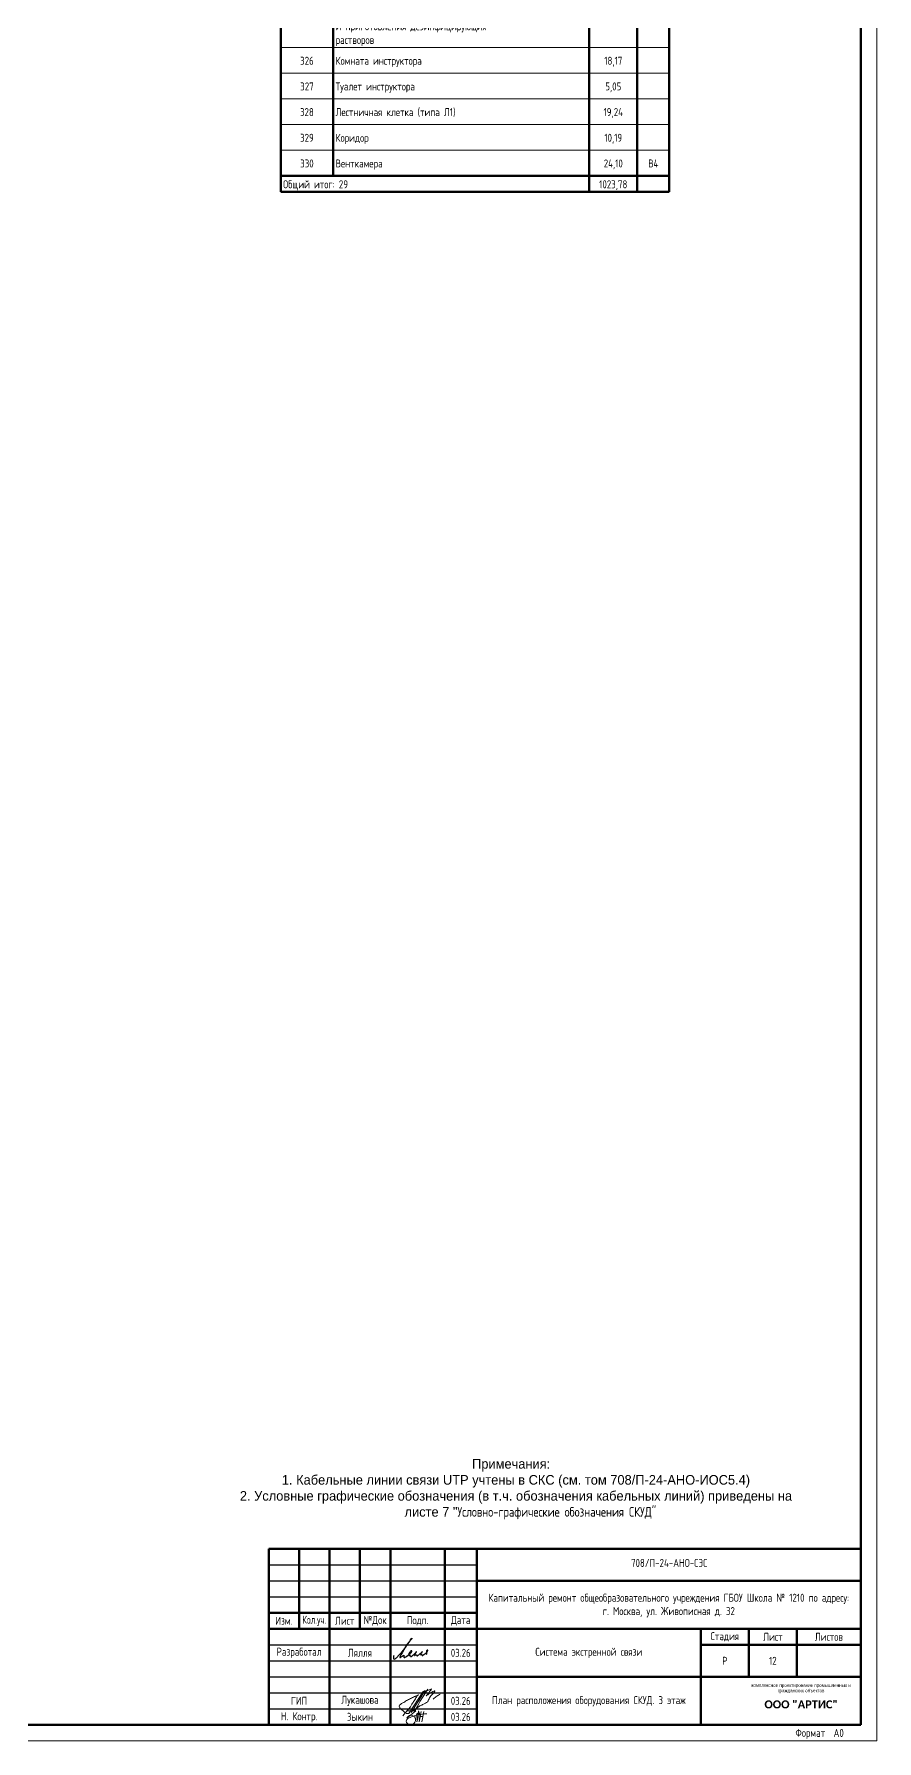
# Model space of a CAD drawing. Header units: millimetres. Extents: x -586848 to 520591, y -385801 to 675781.
# Drawn here: x 313938 to 340265, y 591681 to 644986 of the extents above; entities that cross this region are included whole.
import ezdxf
from ezdxf.enums import TextEntityAlignment as Align

# ---------------------------------------------------------------- set-up
doc = ezdxf.new("R2010")
doc.units = ezdxf.units.MM
for name, color, linetype in [('__НАДПИСИ', 7, 'Continuous'), ('СОТ', 7, 'Continuous'), ('стена', 20, 'Continuous')]:
    doc.layers.add(name, color=color, linetype=linetype)
for name, color, linetype, lineweight in [('__ФОРМАТ', 7, 'Continuous', 40), ('Графика спецификации', 7, 'Continuous', 20), ('Линии', 7, 'Continuous', 9), ('ОФ_рамка', 8, 'Continuous', 60), ('Подписи', 7, 'Continuous', 13)]:
    doc.layers.add(name, color=color, linetype=linetype, lineweight=lineweight)
doc.layers.add('ОФ_подписи', color=5, linetype='Continuous', lineweight=13, true_color=0x0000ff)
doc.styles.add('ALG_Mipgost', font='')
doc.styles.add('GOST 2.304 type A', font='', dxfattribs={"height": 250})
doc.styles.add('GOST Common_3', font='', dxfattribs={"height": 3.5})
doc.styles.add('ISOCPEUR', font='isocpeur.ttf', dxfattribs={"width": 0.9, "height": 350})
doc.styles.add('RubezhCAD', font='', dxfattribs={"oblique": 10})
doc.styles.add('ГОСТ 2.304', font='')
doc.styles.get('ALG_Mipgost').set_extended_font_data('Mipgost')
doc.styles.get('GOST 2.304 type A').set_extended_font_data('GOST 2.304 type A')
doc.styles.get('GOST Common_3').set_extended_font_data('GOST 2.304 type A')
doc.styles.get('RubezhCAD').set_extended_font_data('GOST type A')
doc.styles.get('ГОСТ 2.304').set_extended_font_data('GOST 2.304 type A')

# ---------------------------------------------------------------- blocks, each defined once
blk = doc.blocks.new('3 этаж')
at = {"layer": 'Линии', "color": 251, "lineweight": 50, "true_color": 0x636466}
for p, q in [((322443, 13209), (322443, 11856)), ((324083, 13209), (324083, 11856)), ((332083, 13209), (332083, 11856)), ((333583, 13209), (333583, 11856)), ((334583, 13209), (334583, 11856)), ((322443, 11856), (322443, 11054)), ((324083, 11856), (324083, 11054)), ((332083, 11856), (332083, 11054)), ((333583, 11856), (333583, 11054)), ((334583, 11856), (334583, 11054)), ((322443, 11054), (322443, 10252)), ((324083, 11054), (324083, 10252)), ((332083, 11054), (332083, 10252)), ((333583, 11054), (333583, 10252)), ((334583, 11054), (334583, 10252)), ((322443, 10252), (322443, 9450)), ((324083, 10252), (324083, 9450)), ((332083, 10252), (332083, 9450)), ((333583, 10252), (333583, 9450)), ((334583, 10252), (334583, 9450)), ((322443, 9450), (322443, 8649)), ((324083, 9450), (324083, 8649)), ((332083, 9450), (332083, 8649)), ((333583, 9450), (333583, 8649)), ((334583, 9450), (334583, 8649)), ((322443, 8649), (322443, 7847)), ((324083, 8649), (324083, 7847)), ((332083, 8649), (332083, 7847)), ((333583, 8649), (333583, 7847)), ((334583, 8649), (334583, 7847)), ((324083, 7847), (322443, 7847)), ((322443, 7847), (322443, 7346)), ((332083, 7847), (324083, 7847)), ((333583, 7847), (332083, 7847)), ((332083, 7847), (332083, 7346)), ((334583, 7847), (333583, 7847)), ((333583, 7847), (333583, 7346)), ((334583, 7847), (334583, 7346)), ((334584, 7847), (334584, 7346)), ((324083, 7346), (322443, 7346)), ((332083, 7346), (324083, 7346)), ((333583, 7346), (332083, 7346)), ((334583, 7346), (333583, 7346)), ((334584, 7346), (334583, 7346))]:
    blk.add_line(p, q, dxfattribs=at)
at = {"layer": 'Линии', "color": 251, "lineweight": 20, "true_color": 0x636466}
for p, q in [((324083, 11856), (322443, 11856)), ((332083, 11856), (324083, 11856)), ((333583, 11856), (332083, 11856)), ((334583, 11856), (333583, 11856)), ((324083, 11054), (322443, 11054)), ((332083, 11054), (324083, 11054)), ((333583, 11054), (332083, 11054)), ((334583, 11054), (333583, 11054)), ((324083, 10252), (322443, 10252)), ((332083, 10252), (324083, 10252)), ((333583, 10252), (332083, 10252)), ((334583, 10252), (333583, 10252)), ((324083, 9450), (322443, 9450)), ((332083, 9450), (324083, 9450)), ((333583, 9450), (332083, 9450)), ((334583, 9450), (333583, 9450)), ((324083, 8649), (322443, 8649)), ((332083, 8649), (324083, 8649)), ((333583, 8649), (332083, 8649)), ((334583, 8649), (333583, 8649))]:
    blk.add_line(p, q, dxfattribs=at)
at = {"layer": 'Графика спецификации', "color": 251, "true_color": 0x636466, "char_height": 250, "line_spacing_factor": 1.022761, "style": 'GOST Common_3'}
for s, insert, width, attachment_point in [('Помещение хранения уборочного инвентаря\\Pи приготовления дезинфицирующих\\Pрастворов', (324158, 13072), 7259.08, 1), ('326', (323263, 11569), 561.18, 2), ('Комната инструктора', (324158, 11569), 3735.14, 1), ('18,17', (332833, 11569), 739.18, 2), ('327', (323263, 10767), 561.18, 2), ('Туалет инструктора', (324158, 10767), 3493.77, 1), ('5,05', (332833, 10767), 654.71, 2), ('328', (323263, 9965), 561.18, 2), ('Лестничная клетка (типа Л1)', (324158, 9965), 4836.37, 1), ('19,24', (332833, 9965), 817.63, 2), ('329', (323263, 9163), 561.18, 2), ('Коридор', (324158, 9163), 1336.56, 1), ('10,19', (332833, 9163), 739.18, 2), ('330', (323263, 8361), 561.18, 2), ('Венткамера', (324158, 8361), 2033.51, 1), ('24,10', (332833, 8361), 817.63, 2), ('В4', (334083, 8361), 428.42, 2), ('Общий итог: 29', (322518, 7710), 2489.09, 1), ('1023,78', (332833, 7710), 1164.59, 2)]:
    blk.add_mtext(s, dxfattribs=dict(at, insert=insert, width=width, attachment_point=attachment_point))
blk = doc.blocks.new('А0')
at = {"layer": 'ОФ_рамка', "color": 0, "linetype": 'Continuous', "lineweight": 5, "ltscale": 100}
for points in [[(341068, -393717), (341068, -309617)], [(222168, -393717), (341068, -393717)]]:
    blk.add_lwpolyline(points, dxfattribs=at)
at = {"layer": 'ОФ_рамка', "color": 0, "linetype": 'Continuous', "ltscale": 100}
for points in [[(340568, -393217), (340568, -310117)], [(224168, -393217), (340568, -393217)]]:
    blk.add_lwpolyline(points, dxfattribs=at)
at = {"layer": 'ОФ_рамка', "color": 0, "linetype": 'Continuous', "lineweight": 5, "ltscale": 100, "char_height": 250, "attachment_point": 1, "style": 'ГОСТ 2.304'}
for s, insert, width in [('\\fGOST 2.304 type A|b0|i0|c1|p34;\\W1.0000000000;\\T1.0000000000;\\o\\lФормат', (338524, -393342), 1107.32), ('A0', (339716, -393345), 375.36)]:
    blk.add_mtext(s, dxfattribs=dict(at, insert=insert, width=width))
blk = doc.blocks.new('П_Зыкин')
at = {"layer": 'ОФ_подписи', "color": 5, "ltscale": 100, "transparency": 33554687}
for p, q in [((142, 249), (62, -174)), ((102, 37), (218, 37)), ((258, 249), (178, -174))]:
    blk.add_line(p, q, dxfattribs=at)
blk.add_lwpolyline([(-462, 273), (-74, 273), (-446, -30)], dxfattribs=at)
for centre, radius, start, end in [((-271, -94), 186, 314.23929, 159.93483), ((345, -1372), 1523, 88.87583, 117.8788), ((1109, -252), 1204, 158.75935, 174.23097), ((-1024, 224), 1068, 337.81444, 2.88593), ((-849, 72), 852, 342.83077, 7.48151), ((-9, 182), 4.48, 8.96906, 155.65511), ((-643, 22), 732, 344.4555, 20.46196), ((-318, -169), 151, 108.7568, 173.42509), ((-287, -115), 185, 191.53585, 322.35119)]:
    blk.add_arc(centre, radius, start, end, dxfattribs=at)
blk = doc.blocks.new('П_Лукашова')
at = {"layer": 'ОФ_подписи', "color": 5}
for p, q in [((221, 339), (-221, -339)), ((286, 371), (-156, -307)), ((283, 370), (218, 338))]:
    blk.add_line(p, q, dxfattribs=at)
for points in [[(-221, -339), (-276, -344), (-368, -289), (-446, -221), (-505, -166), (-522, -116), (-412, -16), (-295, 56), (-173, 120), (-49, 179), (33, 216), (87, 237), (52, 221), (11, 167), (-59, 51), (-126, -52), (-177, -132), (-256, -231), (-409, -409)], [(360, 20), (294, -18), (203, -65), (91, -124), (-73, -248)], [(366, 415), (236, 213), (85, -37), (-50, -300)], [(221, 301), (344, 360), (434, 401), (475, 416), (464, 395), (420, 336), (342, 232), (310, 203), (337, 221), (420, 283), (490, 322), (558, 352), (576, 358), (491, 240), (403, 113), (374, 49), (360, 20)], [(530, 102), (646, 199), (748, 254)]]:
    blk.add_spline(points, degree=3, dxfattribs=at)
blk = doc.blocks.new('штамп')
at = {"layer": '__ФОРМАТ', "linetype": 'Continuous', "lineweight": 50}
for p, q in [((531929, 45357), (531929, 50857)), ((531929, 50857), (550429, 50857)), ((532879, 48357), (532879, 50857)), ((533829, 45357), (533829, 50857)), ((534779, 48357), (534779, 50857)), ((535729, 45357), (535729, 50857)), ((537429, 45357), (537429, 50857)), ((538429, 45357), (538429, 50857)), ((550429, 45357), (550429, 50857)), ((538429, 49857), (550429, 49857)), ((531929, 48857), (538429, 48857)), ((531929, 48357), (550429, 48357)), ((545429, 45357), (545429, 48357)), ((546929, 46857), (546929, 48357)), ((548429, 46857), (548429, 48357)), ((545429, 47857), (550429, 47857)), ((538429, 46857), (550429, 46857)), ((531929, 45357), (550429, 45357))]:
    blk.add_line(p, q, dxfattribs=at)
at = {"layer": '__ФОРМАТ', "linetype": 'Continuous', "lineweight": -2}
for p, q in [((531929, 50357), (538429, 50357)), ((531929, 49857), (538429, 49857)), ((531929, 49357), (538429, 49357)), ((531929, 48857), (538429, 48857)), ((531929, 47857), (538429, 47857)), ((531929, 47357), (538429, 47357)), ((531929, 46857), (538429, 46857)), ((538429, 46857), (550429, 46857)), ((531929, 46357), (538429, 46357)), ((531929, 45857), (538429, 45857))]:
    blk.add_line(p, q, dxfattribs=at)
at = {"layer": 'Подписи', "color": 5, "lineweight": 25}
blk.add_lwpolyline([(535847, 47525), (535833, 47500), (535823, 47461), (535824, 47440), (535829, 47423), (535840, 47414), (535857, 47413), (535876, 47421), (535897, 47435), (535917, 47454), (536005, 47539), (536088, 47624), (536142, 47690), (536203, 47776), (536266, 47874), (536323, 47953), (536362, 48009), (536395, 48059), (536405, 48060), (536397, 48045), (536295, 47925), (536205, 47790), (536095, 47603), (536059, 47544), (536038, 47506), (536029, 47485), (536027, 47473), (536027, 47462), (536031, 47457), (536037, 47454), (536045, 47456), (536057, 47466), (536072, 47479), (536107, 47506), (536133, 47525), (536147, 47532), (536152, 47532), (536153, 47529), (536150, 47520), (536147, 47504), (536146, 47491), (536148, 47479), (536150, 47471), (536157, 47465), (536166, 47462), (536178, 47464), (536189, 47469), (536215, 47480), (536240, 47498), (536281, 47529), (536306, 47550), (536324, 47567), (536342, 47582), (536372, 47609), (536388, 47629), (536397, 47646), (536399, 47657), (536398, 47666), (536393, 47671), (536383, 47671), (536372, 47667), (536356, 47653), (536336, 47632), (536323, 47612), (536313, 47599), (536309, 47587), (536310, 47579), (536315, 47575), (536326, 47579), (536335, 47585), (536344, 47592), (536348, 47595), (536352, 47596), (536354, 47595), (536355, 47592), (536349, 47583), (536342, 47575), (536334, 47561), (536326, 47547), (536322, 47538), (536320, 47531), (536321, 47523), (536325, 47519), (536328, 47519), (536333, 47524), (536338, 47527), (536344, 47526), (536346, 47520), (536351, 47508), (536355, 47498), (536359, 47493), (536366, 47491), (536375, 47491), (536385, 47497), (536412, 47513), (536436, 47532), (536466, 47559), (536491, 47583), (536517, 47607), (536529, 47621), (536545, 47642), (536547, 47643), (536546, 47644), (536543, 47644), (536541, 47642), (536538, 47637), (536499, 47577), (536491, 47558), (536482, 47544), (536480, 47535), (536479, 47529), (536481, 47524), (536483, 47522), (536489, 47523), (536494, 47526), (536502, 47532), (536512, 47539), (536522, 47544), (536530, 47548), (536541, 47549), (536547, 47546), (536550, 47541), (536551, 47531), (536552, 47525), (536553, 47521), (536558, 47517), (536562, 47515), (536568, 47515), (536575, 47517), (536583, 47523), (536596, 47533), (536617, 47547), (536636, 47561), (536659, 47583), (536688, 47609), (536702, 47620), (536713, 47630), (536721, 47636), (536727, 47641), (536727, 47643), (536726, 47644), (536723, 47643), (536720, 47638), (536715, 47629), (536693, 47594), (536681, 47575), (536676, 47566), (536674, 47557), (536677, 47551), (536679, 47547), (536684, 47546), (536689, 47549), (536695, 47552), (536700, 47554), (536709, 47554), (536716, 47551), (536717, 47545), (536719, 47535), (536721, 47527), (536725, 47524), (536731, 47520), (536741, 47523), (536747, 47528), (536757, 47534), (536779, 47550), (536809, 47572), (536842, 47600), (536865, 47623), (536880, 47642), (536895, 47664), (536899, 47675), (536901, 47684), (536898, 47689), (536891, 47693), (536881, 47689), (536873, 47682), (536862, 47668), (536856, 47654), (536855, 47638), (536856, 47622), (536856, 47598), (536858, 47583), (536860, 47572), (536864, 47560), (536871, 47551)], dxfattribs=at)
at = {"layer": 'ОФ_подписи'}
for name, p, xscale, yscale, zscale in [('П_Лукашова', (536533, 46057), 1.010226427429054, 1.010226427429054, 1.010226427429054), ('П_Зыкин', (536581, 45585), 0.7621923841183493, 0.7621923841183493, 0.7621923841183493)]:
    blk.add_blockref(name, p, dxfattribs=dict(at, xscale=xscale, yscale=yscale, zscale=zscale))
at = {"transparency": 33554687, "attachment_point": 5, "style": 'ГОСТ 2.304'}
for s, insert, char_height, width in [('{\\fArial|b0|i0|c204|p34;комплексное проектирование промышленных и гражданских объектов}', (548563, 46495), 100, 3372.21), ('{\\fCorbel Light|b1|i0|c204|p34;ООО "АРТИС"}', (548563, 45995), 250, 4171.2)]:
    blk.add_mtext(s, dxfattribs=dict(at, insert=insert, char_height=char_height, width=width))
at = {"layer": '__НАДПИСИ', "lineweight": 9, "ltscale": 2, "style": 'ISOCPEUR', "flags": 1}
blk.add_attdef('NOTATION', (548864, 51134), '', height=250, dxfattribs=at)
at = {"layer": '__НАДПИСИ', "lineweight": 9, "ltscale": 2, "style": 'RubezhCAD', "oblique": 10}
blk.add_attdef('SHEET', text='', height=250, dxfattribs=at).set_placement((547679, 47357), align=Align.MIDDLE_CENTER)
at = {"layer": '__ФОРМАТ', "color": 7, "linetype": 'Continuous', "lineweight": 20, "char_height": 250, "attachment_point": 5, "style": 'GOST 2.304 type A'}
for s, insert, width in [('Капитальный ремонт общеобразовательного учреждения ГБОУ Школа № 1210 по адресу:      \\Pг. Москва, ул. Живописная д. 32', (544429, 49085), 12000), ('\\pi-7.5,l7.5,t7.5;{\\W0.9;\\C256;Кол.уч.}', (533354, 48607), 950)]:
    blk.add_mtext(s, dxfattribs=dict(at, insert=insert, width=width))
at = {"layer": '__ФОРМАТ', "color": 7, "linetype": 'Continuous', "lineweight": 20, "char_height": 250, "attachment_point": 5, "line_spacing_factor": 1.2, "style": 'GOST 2.304 type A'}
for s, insert, width in [('\\pi-7.5,l7.5,t7.5;{\\C256;Изм.}', (532404, 48607), 950), ('\\pi-7.5,l7.5,t7.5;{\\C256;Лист}', (534304, 48607), 950), ('\\pi-7.5,l7.5,t7.5;{\\C256;№Док}', (535254, 48607), 950), ('\\pi-7.5,l7.5,t7.5;{\\C256;Подп.}', (536584, 48607), 1710.72), ('\\pi-7.5,l7.5,t7.5;{\\C256;Дата}', (537929, 48607), 1000), ('\\pi-7.5,l7.5,t7.5;{\\C256;Стадия}', (546179, 48107), 1500), ('\\pi-7.5,l7.5,t7.5;{\\C256;Лист}', (547679, 48107), 1500), ('\\pi-7.5,l7.5,t7.5;{\\C256;Листов}', (549429, 48107), 2000), ('\\pi-7.5,l7.5,t7.5;{\\C256;Разработал}', (532879, 47607), 1900), ('{\\C256;Лялля}', (534779, 47607), 1900), ('{\\C256;03.26}', (537929, 47607), 1000), ('\\pi-750,l750,t750;{\\C256;Р}', (546179, 47357), 1500), ('\\pi-7.5,l7.5,t7.5;{\\C256;ГИП}', (532879, 46107), 1900), ('{\\C256;Лукашова}', (534779, 46107), 1900), ('{\\C256;03.26}', (537929, 46107), 1000), ('{\\C256;Н. Контр. }', (532879, 45592), 1900), ('\\pi-750,l750,t750;{\\C256;Зыкин}', (534779, 45607), 1900), ('{\\C256;03.26}', (537929, 45607), 1000)]:
    blk.add_mtext(s, dxfattribs=dict(at, insert=insert, width=width))
at = {"layer": '__ФОРМАТ', "color": 7, "linetype": 'Continuous', "lineweight": 20, "insert": (541929, 47427), "char_height": 250, "attachment_point": 5, "line_spacing_factor": 0.85, "style": 'GOST 2.304 type A'}
blk.add_mtext('Система экстренной связи \\P ', dxfattribs=at)
at = {"layer": 'стена', "color": 18, "true_color": 0x000000, "insert": (543249, 50539), "char_height": 250, "width": 3851.47, "attachment_point": 1, "style": 'GOST 2.304 type A'}
blk.add_mtext('708/П-24-АНО-СЭС', dxfattribs=at)

msp = doc.modelspace()

# ---------------------------------------------------------------- block references
msp.add_blockref('3 этаж', (-802.7, 632710.4))
at = {"layer": 'ОФ_рамка', "color": 0, "lineweight": -2}
msp.add_blockref('А0', (-802.7, 985397.3), dxfattribs=at)
at = {"layer": 'СОТ'}
msp.add_blockref('штамп', (-210663.3, 546823.5), dxfattribs=at)

# ---------------------------------------------------------------- texts
at = {"color": 7, "lineweight": 13, "insert": (328840.1, 599542.2), "char_height": 300, "width": 17701.811, "attachment_point": 5, "style": 'ALG_Mipgost'}
msp.add_mtext('Примечания:\\P\\pi-900,l1200,t1200;{\\C256;1.^IКабельные линии связи UTP учтены в СКС (см. том 708/П-24-АНО-ИОС5.4)\\P2.^IУсловные графические обозначения (в т.ч. обозначения кабельных линий) приведены на листе 7 "\\fGOST 2.304 type A|b0|i0|c204|p34;Условно-графические обозначения СКУД"}', dxfattribs=at)
at = {"layer": 'СОТ', "char_height": 250, "attachment_point": 5, "style": 'GOST 2.304 type A'}
for s, insert, width in [('12', (337015.3, 594180.5), 1500), ('План расположения оборудования СКУД. 3 этаж', (331265.3, 592918.8), 7000)]:
    msp.add_mtext(s, dxfattribs=dict(at, insert=insert, width=width))

doc.saveas('drawing.dxf')
